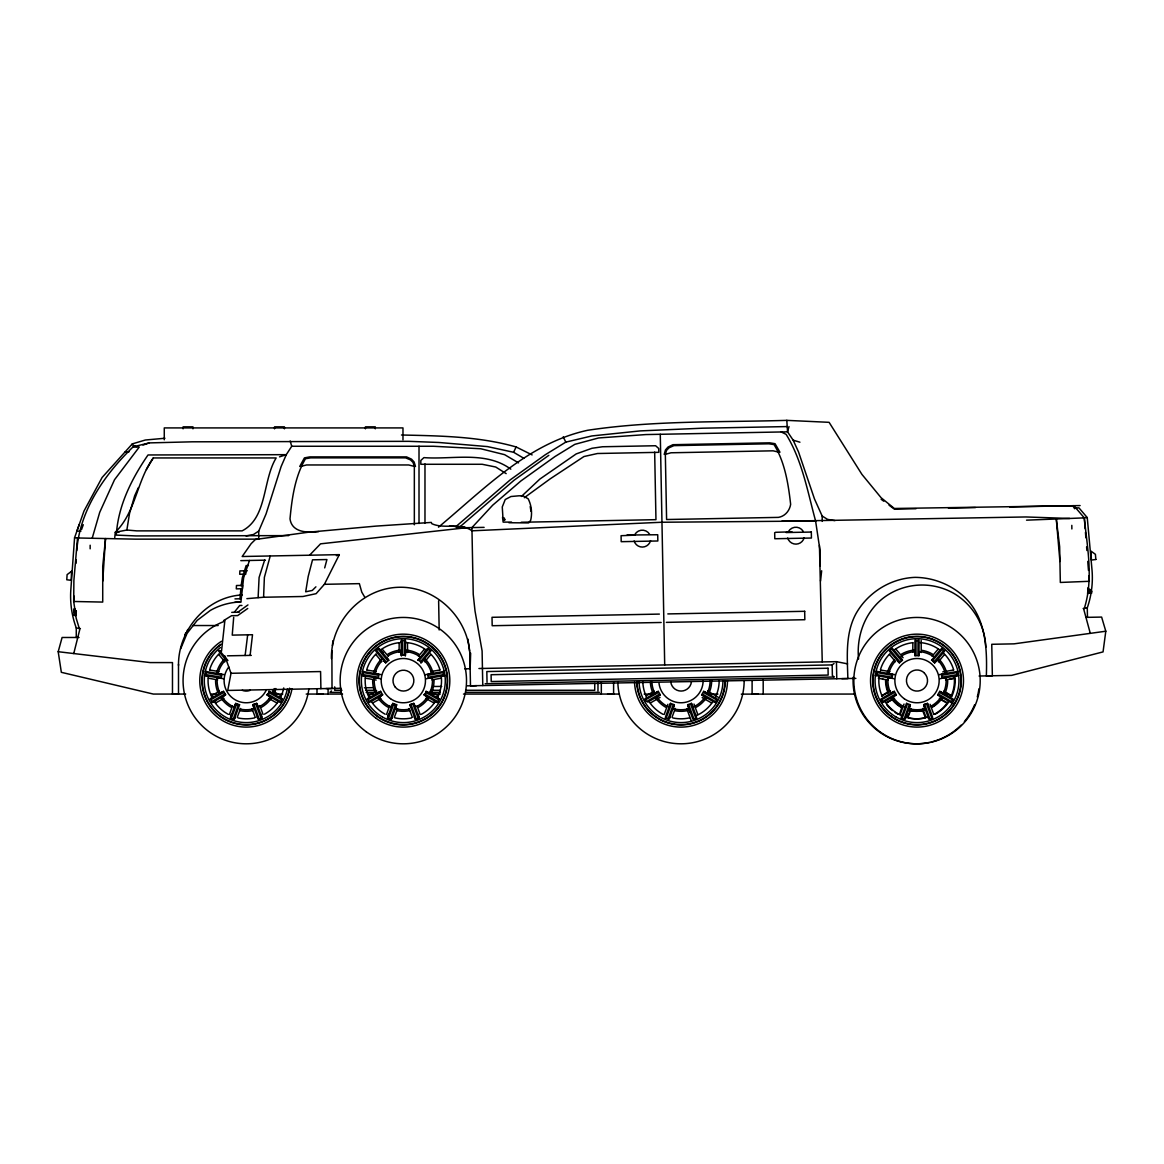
<?xml version="1.0" encoding="UTF-8"?>
<svg xmlns="http://www.w3.org/2000/svg" width="1164" height="1164" viewBox="0 0 1164 1164"><rect width="100%" height="100%" fill="white"/><g stroke="black" fill="none" stroke-linecap="round" stroke-linejoin="round"><path stroke-width="1.5" d="M1088.064 589.435L1089.14 589.784L1088.995 592.345M405.407 655.725L405.407 641.248M914.802 652.989L915.079 655.71L918.949 655.725L919.094 641.248M470.649 653.164L470.154 668.689L464.829 668.907M401.26 641.248L401.26 655.725M914.933 641.248L914.933 655.725M401.027 642.673L401.274 640.113L402.308 640.491L402.366 655.085L401.405 655.71L400.983 651.622M914.948 640.113L915.981 640.491L916.039 655.085M405.683 651.825L405.276 655.725L404.301 655.085L404.359 640.491L405.392 640.113L405.639 642.717M917.974 655.085L918.047 640.491L919.065 640.113M242.563 585.39L242.403 588.751L236.307 588.868L236.467 585.507L241.501 585.419M245.968 570.782L245.793 574.143L239.711 574.259L239.871 570.898L247.335 570.753M407.575 652.538L407.487 643.154M921.248 652.538L921.175 640.389M232.858 706.504A29.129 29.129 0 0 1 222.237 697.134L225.51 694.748L223.575 691.431L219.807 693.104M657.078 697.061L660.264 694.748L658.315 691.431L651.113 694.85M74.03 596.041L73.696 601.482L76.184 618.244L79.705 629.811L73.754 653.542M75.995 563.376L76.213 559.753M76.766 550.674C79.749 510.138 104.615 474.432 133.191 446.801L149.268 442.902L192.162 441.811L408.87 441.331L438.886 442.48L487.469 446.598L513.6 452.272L523.975 458.383M379.26 697.163L382.592 694.763L380.672 691.416L377.063 693.002M892.934 697.163L896.28 694.763L894.359 691.416L890.751 693.002M102.723 581.142L105.531 538.539L102.723 566.33L102.723 602.079L73.696 601.482L73.885 580.545L77.522 537.972L135.3 539.15L258.728 539.15L258.728 531.104L266.061 513.935L281.135 466.517L286.286 454.673L291.728 446.263L290.171 440.981M399.179 643.066L399.092 652.291M912.852 643.066L912.78 652.291M239.959 598.791L240.846 589.13M114.756 537.637L115.28 532.268C136.072 511.985 136.581 480.907 153.284 457.947L276.159 457.947C262.497 480.121 267.502 517.805 242.112 530.871L136.712 530.871L126.861 530.027L115.28 532.268L118.917 532.268M1088.413 592.025L1088.806 590.293M164.939 438.246L145.325 440.021L132.303 443.891L102.097 477.502L83.983 511.069L74.569 537.739L70.931 588.387A92.131 92.131 0 0 0 76.271 627.963L76.271 637.479M331.886 650.603L332.016 688.55L325.993 688.564M332.395 645.671L332.919 640.738M918.949 655.725L919.371 651.825M233.688 617.371L232.233 635.122L252.515 634.729L250.1 655.39M820.547 581.04L821.668 570.767M331.434 658.635C330.663 621.576 361.989 587.849 399.325 587.267C436.66 586.409 469.252 618.913 469.907 655.987M247.67 634.831L245.124 655.492M1090.886 590.701L1090.071 592.229M1087.976 591.341L1088.093 590.41M1089.329 593.378L1089.795 590.526M1090.697 592.258L1091.526 591.618L1091.09 592.243M1091.585 593.334L1091.89 590.876M178.499 665.43C178.034 630.219 206.581 596.579 242.374 594.92M1085.954 617.371L1101.624 617.08L1105.8 631.223L1103.05 651.898L1011.501 675.396L979.084 676.022M438.508 527.161C483.875 489.36 527.903 443.208 587.689 430.273C653.586 420.335 720.4 422.357 786.806 420.364L787.548 431.844L793.15 440.152L798.519 451.908L814.509 499.007L822.162 516.045L822.264 521.385M241.137 585.914L242.316 577.795L246.142 565.588L248.412 565.544M126.861 530.027L129.51 513.528L134.689 495.748L138.4 487.6M280.495 702.663L281.717 699.811L268.971 692.565L268.899 691.416L272.507 693.002M429.763 693.104L426.009 691.431L426.068 692.565L438.799 699.811L437.591 702.663L433.997 701.034M715.249 702.663L717.3 699.113L715.162 697.6M211.47 696.407A38.194 38.194 0 0 1 208.283 676.415L205.752 675.615L206.465 671.584M217.304 677.928L221.233 678.205L221.902 674.407L217.93 673.287M365.336 676.299L362.848 675.615L363.561 671.584M374.211 677.899L378.315 678.205L378.998 674.407L375.215 673.316M877.001 672.923L876.536 675.615L877.249 671.584L879.868 671.788M887.885 677.899L892.002 678.205L892.686 674.407L888.889 673.316M438.115 696.407A38.194 38.194 0 0 0 441.287 676.415L443.819 675.615L443.106 671.584M945.954 677.928L942.011 678.205L942.476 677.142L956.939 674.669L956.779 671.584M224.812 655.885L231.01 673.287L227.737 690.441L340.994 688.273M1088.034 591.923L1088.515 592.68M185.483 633.245L184.756 636.315L187.782 629.506M673.287 708.498L674.232 704.7L670.595 703.391L668.805 707.086M395.906 707.363L396.575 704.7L394.159 703.827M909.244 708.687L910.263 704.7L906.625 703.376M231.33 714.274L230.37 718.013L234.24 719.41L235.375 717.053M388.456 714.216L387.467 718.013L391.337 719.41L392.443 717.082M901.809 715.482L901.14 718.013L905.01 719.41L906.13 717.082M324.698 567.901L326.924 559.549L312.519 559.826L308.184 576.544L305.695 591.792L312.287 590.439L315.91 586.831M270.237 555.97L264.373 577.373L263.588 597.248L246.884 598.66M185.687 694.064L153.328 694.064L61.343 672.326L58.2 651.709L62.099 637.479L79.021 637.479M789.003 426.548L787.548 431.844L645.904 434.565L598.616 437.955L574.841 444.342L554.937 456.579L520.934 480.936L492.692 505.191L471.929 527.598L473.224 594.309L475.028 611.042L482.1 650.938L482.769 685.552M664.207 454.44L665.473 449.93L668.02 447.049L672.938 444.692L769.724 442.829L775.049 443.688L779.953 452.229M229.41 714.521L232.509 705.821M664.164 714.521L667.889 704.322M414.34 524.775L414.34 466.4L413.016 462.399L410.456 459.867L405.596 457.859L310.686 457.859L305.492 458.718C294.928 476.585 291.931 498.439 290.011 518.838C291.888 532.85 307.907 532.865 318.732 531.599M386.535 714.434L389.693 705.588M899.452 714.434L901.955 707.101M900.223 714.434L904.021 704.06M92.189 538.277L99.726 512.306L114.523 479.728L139.229 447.092L133.191 446.801M240.57 708.469L237.252 717.257M387.248 658.14L388.718 660.308L385.75 662.782L383.771 660.876M397.579 708.701L394.32 717.344M665.342 454.338L666.594 450.308L669.096 447.733L673.912 445.637L768.807 443.804L774.016 444.561C784.929 462.224 788.348 484.02 790.647 504.376C789.585 510.807 785.002 516.292 778.41 517.383L666.594 519.522L665.342 454.338L670.988 452.781L773.114 450.817L778.818 452.156M675.309 708.469L672.006 717.257M900.194 657.049L902.391 660.308L899.423 662.782L897.444 660.876M909.521 711.815L910.481 708.701M911.252 708.701L907.993 717.344M1088.98 590.09L1089.373 589.391L1090.115 590.381M237.063 703.827L239.493 704.7L238.358 704.962L233.397 718.697M391.744 718.334L396.72 704.729L395.454 704.962L390.493 718.697M673.112 704.962L668.151 718.697L668.98 719.41L670.115 717.053M909.142 704.962L904.181 718.697M264.606 560.175L259.092 577.475L258.117 597.598M231.461 717.999L236.539 704.307L235.856 703.391L234.051 707.086M388.558 717.999L393.636 704.307L392.952 703.376L391.22 706.897M665.11 718.013L666.215 717.999L671.293 704.307M902.246 717.999L907.323 704.307M230.748 716.922L235.725 703.318M387.845 716.922L392.821 703.318M665.488 716.922L670.464 703.318M901.518 716.922L906.494 703.318M239.624 704.729L234.648 718.334M674.378 704.729L669.402 718.334M910.408 704.729L905.417 718.334M249.474 560.466L243.625 577.781L240.89 602.137L234.808 602.254M1089.068 592.491L1089.839 590.279M1090.144 592.549L1090.915 590.337M79.283 524.397L76.897 531.148L80.956 531.148M81.538 529.547L83.284 524.731M180.667 648.799L187.04 633.42L197.153 620.412L210.349 610.416A64.34 64.253 0 0 1 240.555 602.006M75.238 614.49L74.802 611.58M431.64 673.287L427.683 674.407L428.337 678.205L432.266 677.928M907.236 717.344L909.04 713.372M820.242 565.85L819.951 550.034L815.6 521.006L661.967 522.243L472.002 530.813C460.202 522.258 444.43 529.445 431.844 523.713L431.277 522.418L376.074 526.099L308.445 532.21L255.425 539.47L251.148 543.661L242.185 556.508L339.321 554.646L324.392 584.313L316.113 593.669L302.946 596.492L263.588 597.248M513.6 452.272L516.132 446.961L532.123 454.92M299.715 466.488L304.444 457.874L309.755 456.899L406.556 456.899L411.518 459.154L414.122 462.006L415.475 466.488M375.565 650.909L378.722 648.275L383.276 652.96M889.252 650.909L892.395 648.275M270.324 697.163L266.978 694.763L268.971 692.565M427.246 697.061L424.06 694.748L426.068 692.565M705.064 697.163L701.717 694.763L703.638 691.416L710.753 694.792M940.919 697.061L937.733 694.748L939.683 691.431L946.885 694.85M953.331 699.113L951.454 701.586L938.766 694.239M146.402 469.514L153.284 457.947M74.467 615.319L73.681 610.722M430.738 654.575L424.744 661.821M944.426 654.575L938.417 661.821M253.665 707.363L252.995 704.7L256.618 703.376L258.364 706.897M689.888 712.353L687.735 704.7L691.372 703.376L693.104 706.897M418.4 656.205L424.438 649.192M410.717 707.232L410.077 704.7L413.729 703.391L415.519 707.086M932.088 656.205L938.111 649.192M926.195 703.827L923.765 704.7L927.402 703.391L928.596 705.85M405.829 651.607A29.129 29.129 0 0 1 420.349 656.976L417.963 660.308L419.098 660.439L428.498 649.221L427.945 648.275L425.18 650.967M931.636 660.308L932.786 660.439L942.171 649.221L941.632 648.275M431.102 650.909L430.069 650.531L420.582 661.676L420.917 662.782L422.808 660.977M944.775 650.909L943.742 650.531L934.27 661.676L934.59 662.782L937.442 660.061M234.299 612.308L239.668 605.498L241.937 605.455M430.374 651.796L421.019 662.883M944.062 651.796L934.707 662.883M417.832 660.221L427.188 649.134M931.52 660.221L940.876 649.134M309.58 555.213L320.551 543.835L466.589 527.699M331.434 690.936L329.965 692.333L340.819 692.333M521.414 496.461L539.863 479.073L576.209 453.916L591.996 448.271L602.53 446.758L655.608 445.739L658.737 448.504L658.809 452.33L597.481 453.509L583.964 456.535L550.136 478.884L524.309 497.712M75.136 615.29L74.249 609.427M455.721 526.783L510.298 479.815L545.319 454.717L565.82 442.116L591.85 435.947L640.331 430.898L702.678 428.192L786.922 426.577M261.114 714.216L262.104 718.013L258.248 719.41L257.128 717.082M414.209 717.053L415.33 719.41L419.2 718.013L418.24 714.274M692.987 719.41L696.858 718.013M932.888 718.013L929.018 719.41L927.883 717.053M487.032 682.279L486.828 671.555L832.173 664.92L834.05 663.495M237.82 612.235L247.961 604.916M548.826 455.328L514.139 480.179L458.747 527.845L484.108 527.365M209.927 699.113L213.085 696.872M646.777 697.629L644.667 699.113L646.544 701.586L659.231 694.239M367.024 699.113L370.225 696.843M247.743 608.466L237.645 615.596L231.563 615.712L223.561 620.659L224.856 620.645L221.538 651.04L220.142 651.054M211.441 695.839L219.443 691.154M646.195 695.839L654.197 691.154M368.624 695.781L376.758 691.023M881.526 695.781L888.19 691.78M882.297 695.781L890.431 691.023M258.728 531.104L253.432 534.523L246.07 535.935M380.774 698.444L372.698 702.998M892.308 699.331L886.924 702.372M894.461 698.444L886.371 702.998M223.895 698.327L215.689 702.954M660.046 697.425L650.429 702.954M224.477 694.239L211.804 701.586L211.979 702.663L215.573 701.034M381.574 694.239L368.886 701.586L369.075 702.663M895.247 694.239L882.574 701.586L882.763 702.663M645.511 699.811L658.257 692.565M882.065 701.485L880.697 699.113L881.541 699.811L894.287 692.565M210.917 698.531L223.517 691.285M367.999 698.531L380.613 691.285M645.656 698.531L658.271 691.285M881.686 698.531L894.287 691.285M225.598 694.864L212.983 702.11M382.694 694.864L370.079 702.11M660.337 694.864L647.737 702.11M896.367 694.864L883.767 702.11M223.517 692.565L210.771 699.811L211.804 701.586M380.613 692.565L367.868 699.811L368.886 701.586M504.041 519.828L504.958 519.406M252.995 704.7L255.411 703.827M415.33 719.41L417.92 718.479M410.077 704.7L412.507 703.827M218.468 650.909L219.501 650.531L227.911 660.512M142.983 445.084L149.268 442.902M336.367 555.679L339.321 554.646M279.535 456.855L286.286 454.673L148.017 454.964C131.634 478.811 118.073 505.758 116.298 535.105L135.912 535.935L288.701 535.615M945.328 673.287L941.356 674.407L942.476 677.142M954.96 676.313L957.492 675.615M300.85 466.4L306.525 464.96L408.666 464.96L414.34 466.4M441.171 678.19L431.888 679.907M949.751 679.281L954.087 678.19M954.844 678.19L945.561 679.907M430.665 671.555L439.817 670.028M942.738 671.919L953.491 670.028M428.454 675.251L442.902 672.647M942.142 675.251L956.59 672.647M443.266 674.669L428.803 677.142M786.035 532.545L811.323 532.05M449.58 525.837L459.78 526.972L457.074 527.438L464.974 527.234M425.238 674.683L444.357 671.337M425.966 678.758L445.084 675.411M938.926 674.683L958.03 671.337M939.639 678.758L958.758 675.411M1083.146 608.539L1087.278 607.826A92.131 92.131 0 0 0 1091.09 592.825M456.754 527.452L459.751 526.957M73.856 608.918L74.933 608.772M74.176 609.98L75.093 609.834M73.987 610.62L75.034 610.591M75.005 610.722L75.995 610.591M74.132 611.755L75.471 611.682M75.384 611.682L76.388 611.551M74.161 614.432L75.078 614.301L74.569 611.551M74.118 614.476L76.155 614.359L75.689 611.798M73.885 615.349L75.456 615.218M74.22 615.436L76.3 615.319M1105.8 631.223L1014.048 643.852L991.757 644.289L992.354 675.76L986.345 675.935C987.261 648.304 985.893 617.517 964.534 597.103C951.09 584.634 933.543 577.548 915.18 577.359C890.635 578.246 867.908 592.447 855.904 613.806C845.18 633.769 847.276 656.787 847.858 678.597L841.834 678.656M635.282 535.134L621.081 535.702L621.198 541.682L657.835 540.984L657.718 534.742L627.018 535.047M1074.954 507.999L1078.926 507.839L1087.249 517.587L1091.847 568.163A92.131 92.131 0 0 1 1091.599 589.464M1083.277 517.733L1087.249 517.587M1026.546 520.163L1084.295 517.878C1087.351 548.215 1093.84 579.992 1083.873 609.732L1090.29 633.362M476.498 685.669L470.489 685.902L469.849 652.873M1085.154 528.747L1084.295 517.878L1073.877 505.729L894.345 508.479L881.104 497.726L861.927 474.388L829.103 422.328L786.762 420.364M791.986 531.817L775.631 532.297L774.686 532.748L774.802 538.743L811.439 538.03L811.308 531.788M915.981 508.712L894.359 509.134L889.063 505.191M948.427 508.101L975.461 507.577M1009.712 506.922L1080.105 505.569M511.52 522.069L503.154 522.127L502.528 517.398M521.268 522.258L655.958 519.668L654.663 452.112M240.803 560.641L265.421 560.16M324.392 584.313L359.37 583.644L361.786 592.156L364.885 597.394M234.968 598.893L239.988 598.791M1087.729 589.1L1088.471 588.155L1087.729 588.053M1088.806 589.479L1090.115 589.479M231.723 612.351L239.187 612.206M659.362 614.097L492.023 617.298L492.183 625.723L661.167 622.478M667.816 613.923L804.717 611.304M666.375 622.376L804.833 619.714L804.673 611.304M227.431 655.827L251.308 655.376M231.01 673.287L320.58 671.555L320.915 688.652M478.928 668.514L836.436 661.661L847.581 663.873M485.155 683.719L834.312 677.012L832.376 675.658L832.173 664.92M364.376 687.822L373.368 687.648M432.717 686.513L441.709 686.396M466.88 685.858L855.846 678.379M783.474 521.21L1025.891 516.962L1069.643 518.46M323.025 694.064L317.001 694.122L317.001 689.219M758.128 694.064L752.104 694.181L752.104 681.027M781.801 521.239L815.6 521.006C807.656 491.819 802.141 460.26 786.122 434.361L781.262 431.975M291.728 446.263L433.401 446.263L480.732 448.751L504.623 454.673L518.562 462.879M125.174 451.821L129.059 451.821M74.976 615.349L74.118 610.722M192.758 625.534L218.192 625.534M402.308 640.491L404.359 640.491M915.981 640.491L918.047 640.491M402.366 655.085L404.301 655.085M341.954 690.281L334.679 690.281L334.679 686.862M365.598 690.281L374.692 690.281M431.058 690.281L440.152 690.281M465.615 690.281L594.731 690.281L594.731 683.443M366.136 692.333L375.186 692.333M431.247 692.333L440.298 692.333M465.615 692.333L599.445 692.333M210.8 694.064L216.271 694.064M275.635 694.064L282.823 694.064M306.205 694.064L342.565 694.064M367.635 694.064L373.324 694.122M432.746 694.064L440.283 694.064M463.49 694.064L619.001 694.064M644.187 694.064L651.374 694.122M710.738 694.064L717.926 694.064M741.308 694.122L853.823 694.064M401.493 435.001C439.876 435.874 478.986 436.34 516.132 446.961M613.603 694.122L607.579 694.064L613.603 694.181L613.603 682.613M1073.877 505.729L1072.786 505.714L1074.648 508.741M74.569 537.739L78.541 537.812M508.944 522.738L528.645 522.912L530.682 520.264C532.385 513.164 531.497 505.336 528.194 498.832L522.912 495.748L518.766 495.82L510.967 496.519L505.234 499.516L502.266 506.951L502.935 517.689M880.624 670.057L889.936 671.599M366.951 670.057L376.248 671.599M209.753 670.028L218.919 671.555M58.2 651.709L150.185 662.578L172.476 662.578L172.476 694.064L178.499 694.122L178.499 664.251M882.574 679.252L888.219 679.863M376.161 680.067L365.409 678.176M217.683 679.907L208.4 678.19M891.551 677.142L877.089 674.669M377.878 677.142L363.401 674.669M220.782 677.142L206.304 674.669M1089.242 590.323L1090.028 590.454M1088.413 593.48L1087.438 593.102M877.438 672.647L891.886 675.251M363.765 672.647L378.213 675.251M206.668 672.647L221.116 675.251M76.271 627.963L80.403 628.589M834.923 520.628L827.517 519.362L822.162 516.045M875.997 671.337L895.101 674.683M875.27 675.411L894.389 678.758M362.31 671.337L381.428 674.683M361.597 675.411L380.701 678.758M205.213 671.337L224.332 674.683M204.5 675.411L223.604 678.758M878.325 678.176L883.331 679.252M793.15 440.152L799.93 442.204M666.215 717.999L668.151 718.697M393.636 704.307L395.454 704.962M388.747 718.479L391.337 719.41M236.539 704.307L238.358 704.962M136.246 446.656L132.303 444.793L132.303 443.891M711.626 702.998L702.168 697.571M276.872 702.998L268.797 698.444M947.569 702.954L939.348 698.327M946.798 702.954L939.988 699.229M433.896 702.954L425.675 698.327M943.815 691.154L951.803 695.839M944.499 691.896L951.046 695.839M707.567 691.023L718.101 697.163M430.127 691.154L438.13 695.839M272.812 691.023L280.961 695.781M939.741 692.565L952.487 699.811M703.711 692.565L716.457 699.811M715.423 701.586L702.75 694.239M437.78 701.586L425.093 694.239M280.684 701.586L267.996 694.239M714.245 702.11L701.63 694.864M436.587 702.11L423.972 694.864M279.491 702.11L266.876 694.864M939.741 691.285L952.341 698.531M703.711 691.285L716.311 698.531M426.053 691.285L438.668 698.531M268.957 691.285L281.572 698.531M75.951 615.436L75.5 613.501M953.418 703.914L937.66 694.864M506.165 473.632L495.733 467.026L482.158 464.276L420.83 464.276L420.83 460.449L423.914 457.627C452.563 459.751 485.752 450.672 510.807 469.165M279.345 696.843L282.561 699.113M436.5 696.872L439.643 699.113M881.133 499.269L883.782 501.233M942.171 649.221L943.742 650.531M932.786 660.439L934.27 661.676M428.498 649.221L430.069 650.531M419.098 660.439L420.582 661.676M932.626 661.123L934.59 662.782M895.974 649.265L903.104 657.718M382.301 649.265L388.427 656.409M895.451 661.632L889.543 654.503M381.777 661.632L375.87 654.503M224.841 661.821L218.832 654.575M899.757 661.676L890.285 650.531M386.084 661.676L376.598 650.531M891.857 649.221L901.242 660.439M378.184 649.221L387.568 660.439M893.152 649.134L902.507 660.221M379.479 649.134L388.834 660.221M899.321 662.883L889.965 651.796M385.648 662.883L376.292 651.796M226.122 660.177L219.196 651.796M74.933 610.489L75.005 612.162M224.215 692.536L225.51 694.748M881.541 699.811L882.574 701.586M563.201 436.849L565.82 442.116M255.251 717.344L252.006 708.701M925.991 717.257L922.688 708.469M925.235 717.257L922.412 710.04M412.318 717.257L409.015 708.469M930.109 704.322L933.834 714.521M693.991 704.06L697.789 714.434M417.061 705.821L420.16 714.521M259.878 705.588L263.035 714.434M926.704 704.307L931.782 717.999M690.674 704.307L695.766 717.999M413.031 704.307L418.109 717.999M255.935 704.307L261.012 717.999M929.847 718.697L924.885 704.962M693.831 718.697L688.855 704.962M416.174 718.697L411.212 704.962M259.077 718.697L254.116 704.962M928.596 718.334L923.619 704.729M692.58 718.334L687.604 704.729M414.922 718.334L409.946 704.729M257.826 718.334L252.85 704.729M927.533 703.318L932.51 716.922M691.503 703.318L696.479 716.922M413.846 703.318L418.836 716.922M256.749 703.318L261.74 716.922M691.241 720.749L686.745 708.701M75.791 610.838L76.227 612.904M924.071 705.966L924.711 708.498M941.574 675.673L942.011 678.205M530.217 506.5L530.944 511.287M985.792 647.257C985.05 624.835 972.449 603.854 952.88 592.854A64.34 64.253 -1.1 0 0 889.18 594.077C866.845 607.346 856.049 633.74 858.566 659.042M74.525 610.591L74.656 611.551M467.87 639.007L469.601 651.142M504.303 517.951L504.638 520.41M1059.924 561.514L1056.301 518.984L1059.647 546.716L1060.331 582.451L1089.344 581.302L1088.907 575.874M1085.445 532.37L1085.881 537.812M1086.594 546.876L1086.885 550.499M1087.758 561.368L1088.471 570.433M819.441 545.436L822.25 661.923M1087.278 607.826L1087.467 617.342M1071.811 525.357L1071.869 528.951M836.436 661.661L836.771 678.758M660.279 434.288L664.702 664.95M438.624 600.915L439.177 629.986M763.191 678.67L763.191 694.064M601.322 682.148L601.322 694.122M597.976 682.002L597.976 690.936M424.976 463.97L424.976 523.029M419.011 446.263L419.011 523.524M402.977 439.803L402.977 427.916L164.27 427.916L164.27 439.803M375.274 428.818L375.274 426.839L365.423 426.839L365.423 428.818M328.088 688.942L328.088 694.122M284.409 428.818L284.409 426.839L274.544 426.839L274.544 428.818M192.962 428.818L192.962 426.839L183.097 426.839L183.097 428.818M90.152 545.218L90.152 548.811M719.177 680.634A38.194 38.194 0 0 1 715.802 696.319M712.572 702.081A38.194 38.194 0 0 1 696.014 715.744M689.452 717.868A38.194 38.194 0 0 1 672.763 717.926M663.043 714.332A38.194 38.194 0 0 1 649.468 702.198M646.209 696.407A38.194 38.194 0 0 1 642.819 682.017M711.684 680.62A30.686 30.686 0 0 1 709.662 691.562M705.864 698.589A30.686 30.686 0 0 1 696.392 707.174M688.972 710.258A30.686 30.686 0 0 1 674.567 710.637M665.575 707.174A30.686 30.686 0 0 1 656.118 698.589M652.931 693.06A30.686 30.686 0 0 1 650.341 682.22M744.16 680.634A63.176 63.176 0 0 1 681.813 743.796A63.176 63.176 0 0 1 617.837 682.279M710.127 680.634A29.129 29.129 0 0 1 707.392 692.944M704.526 697.803A29.129 29.129 0 0 1 693.729 706.824M688.39 708.803A29.129 29.129 0 0 1 672.894 708.614M667.612 706.504A29.129 29.129 0 0 1 656.976 697.134M654.896 693.584A29.129 29.129 0 0 1 651.898 682.162M703.129 680.634A22.145 22.145 0 0 1 682.031 702.75A22.145 22.145 0 0 1 658.94 682.73M722.946 680.634A41.948 41.948 0 0 1 681.697 722.582A41.948 41.948 0 0 1 639.065 682.031M725.274 680.634A44.276 44.276 0 0 1 681.784 724.91A44.276 44.276 0 0 1 636.737 682.235M724.954 680.634A43.97 43.97 0 0 1 681.755 724.59A43.97 43.97 0 0 1 637.043 682.162M727.471 680.634A46.487 46.487 0 0 1 681.798 727.107A46.487 46.487 0 0 1 634.54 682.25M691.416 681.988A10.418 10.418 0 0 1 670.755 681.988M283.725 687.939A38.194 38.194 0 0 1 281.048 696.319M277.832 702.081A38.194 38.194 0 0 1 264.461 714.187M254.712 717.868A38.194 38.194 0 0 1 238.009 717.926M228.29 714.332A38.194 38.194 0 0 1 214.729 702.198M209.578 669.955A38.194 38.194 0 0 1 219.021 653.848M275.897 688.535A30.686 30.686 0 0 1 274.297 693.06M271.125 698.589A30.686 30.686 0 0 1 261.653 707.174M252.661 710.637A30.686 30.686 0 0 1 239.813 710.637M230.836 707.174A30.686 30.686 0 0 1 221.364 698.589M218.177 693.06A30.686 30.686 0 0 1 215.558 680.62M216.591 672.719A30.686 30.686 0 0 1 224.477 658.984M308.882 688.826A63.176 63.176 0 0 1 248.529 743.767A63.176 63.176 0 0 1 184.349 693.322A63.176 63.176 0 0 1 223.488 621.692M274.268 688.593A29.129 29.129 0 0 1 272.638 692.944M270.572 696.639A29.129 29.129 0 0 1 257.68 707.421M253.65 708.803A29.129 29.129 0 0 1 239.959 709.08M220.142 693.584A29.129 29.129 0 0 1 217.188 678.51M218.134 672.952A29.129 29.129 0 0 1 225.481 660.192M266.25 690.107A22.145 22.145 0 0 1 234.619 699.477A22.145 22.145 0 0 1 228.799 666.987M287.348 689.03A41.948 41.948 0 0 1 224.114 716.267A41.948 41.948 0 0 1 220.476 647.519M289.807 688.535A44.276 44.276 0 0 1 222.222 717.824A44.276 44.276 0 0 1 221.102 644.172M289.545 688.215A43.97 43.97 0 0 1 223.008 717.955A43.97 43.97 0 0 1 220.302 645.132M292.019 688.652A46.487 46.487 0 0 1 220.316 719.207A46.487 46.487 0 0 1 221.509 641.277M250.26 690.296A10.549 10.549 0 0 1 242.214 690.296M804.149 537.695A8.512 8.454 -1.1 0 1 787.708 538.015M788.435 531.584A8.512 8.454 -1.1 0 1 803.175 531.293M650.56 540.649A8.512 8.454 -1.1 0 1 634.118 540.954M634.846 534.523A8.512 8.454 -1.1 0 1 649.585 534.247M432.397 678.51A29.129 29.129 0 0 1 429.429 693.584M427.334 697.134A29.129 29.129 0 0 1 416.712 706.504M409.612 709.08A29.129 29.129 0 0 1 395.92 708.803M391.89 707.421A29.129 29.129 0 0 1 378.998 696.639M376.932 692.944A29.129 29.129 0 0 1 374.342 677.812M375.419 672.283A29.129 29.129 0 0 1 381.588 661.254M388.092 655.798A29.129 29.129 0 0 1 400.183 651.665M424.089 660.192A29.129 29.129 0 0 1 431.437 672.952M434.841 702.198A38.194 38.194 0 0 1 421.281 714.332M411.561 717.926A38.194 38.194 0 0 1 394.858 717.868M385.109 714.187A38.194 38.194 0 0 1 371.752 702.081M368.522 696.319A38.194 38.194 0 0 1 365.38 676.473M366.704 669.838A38.194 38.194 0 0 1 376.045 653.921M381.05 649.628A38.194 38.194 0 0 1 399.296 642.659M406.425 642.572A38.194 38.194 0 0 1 425.835 649.774M430.549 653.848A38.194 38.194 0 0 1 440.007 669.955M434.027 680.62A30.686 30.686 0 0 1 431.393 693.06M428.207 698.589A30.686 30.686 0 0 1 418.734 707.174M409.757 710.637A30.686 30.686 0 0 1 396.909 710.637M387.918 707.174A30.686 30.686 0 0 1 378.446 698.589M375.274 693.06A30.686 30.686 0 0 1 372.64 680.62M373.673 672.719A30.686 30.686 0 0 1 381.574 658.984M387.918 654.081A30.686 30.686 0 0 1 400.11 650.109M406.556 650.109A30.686 30.686 0 0 1 418.734 654.081M425.093 658.984A30.686 30.686 0 0 1 432.979 672.719M946.07 678.51A29.129 29.129 0 0 1 943.116 693.584M941.021 697.134A29.129 29.129 0 0 1 930.385 706.504M925.104 708.614A29.129 29.129 0 0 1 909.608 708.803M905.563 707.421A29.129 29.129 0 0 1 893.486 697.803M890.606 692.944A29.129 29.129 0 0 1 888.016 677.812M889.107 672.283A29.129 29.129 0 0 1 895.261 661.254M901.78 655.798A29.129 29.129 0 0 1 913.856 651.665M919.502 651.607A29.129 29.129 0 0 1 934.023 656.976M938.286 660.73A29.129 29.129 0 0 1 945.124 672.952M955.091 677.812A38.194 38.194 0 0 1 951.788 696.407M948.529 702.198A38.194 38.194 0 0 1 934.954 714.332M925.235 717.926A38.194 38.194 0 0 1 908.546 717.868M901.984 715.744A38.194 38.194 0 0 1 885.426 702.081M882.196 696.319A38.194 38.194 0 0 1 879.053 676.473M880.377 669.838A38.194 38.194 0 0 1 889.718 653.921M894.723 649.628A38.194 38.194 0 0 1 912.983 642.659M920.113 642.572A38.194 38.194 0 0 1 939.508 649.774M943.058 652.698A38.194 38.194 0 0 1 953.68 669.955M947.7 680.62A30.686 30.686 0 0 1 945.066 693.06M941.894 698.589A30.686 30.686 0 0 1 932.422 707.174M923.43 710.637A30.686 30.686 0 0 1 909.026 710.258M901.605 707.174A30.686 30.686 0 0 1 892.133 698.589M888.336 691.562A30.686 30.686 0 0 1 886.313 680.62M887.361 672.719A30.686 30.686 0 0 1 894.156 660.148M901.605 654.081A30.686 30.686 0 0 1 913.784 650.109M921.844 650.312A30.686 30.686 0 0 1 932.422 654.081M938.766 658.984A30.686 30.686 0 0 1 946.667 672.719M924.449 673.039A10.549 10.549 0 0 0 909.535 673.083A10.549 10.549 0 0 0 909.535 687.982A10.549 10.549 0 0 0 924.449 688.026A10.418 10.418 0 0 0 924.449 673.229M954.335 677.812A38.194 38.194 0 0 1 951.017 696.407M947.758 702.198A38.194 38.194 0 0 1 934.197 714.332M927.984 716.966A38.194 38.194 0 0 1 907.774 717.868M898.026 714.187A38.194 38.194 0 0 1 895.131 712.455M892.526 710.564A38.194 38.194 0 0 1 886.822 704.977M941.123 698.589A30.686 30.686 0 0 1 931.651 707.174M924.231 710.258A30.686 30.686 0 0 1 909.826 710.637M900.834 707.174A30.686 30.686 0 0 1 891.362 698.589M888.19 693.06A30.686 30.686 0 0 1 885.557 680.62M978.895 688.826A63.176 63.176 0 0 1 977.294 696.901M974.661 704.686A63.176 63.176 0 0 1 964.389 721.534M961.057 725.172A63.176 63.176 0 0 1 931.069 742.05M929.454 742.414A63.176 63.176 0 0 1 853.154 677.332M71.542 571.291L71.208 580.312L66.77 579.774L67.105 574.638L71.542 571.291M1095.848 559.462L1091.425 560.088L1090.915 551.067L1095.411 554.326L1095.848 559.462M828.026 668.238L491.092 674.713L491.223 681.537L828.157 675.076L828.026 668.238M390.493 698.676A22.145 22.145 0 0 0 425.369 682.73A22.145 22.145 0 0 0 394.13 660.497A22.145 22.145 0 0 0 390.493 698.676M382.359 716.966A41.948 41.948 0 0 0 445.288 680.634A41.948 41.948 0 0 0 382.359 644.303A41.948 41.948 0 0 0 382.359 716.966M375.87 715.365A44.276 44.276 0 0 0 447.151 687.051A44.276 44.276 0 0 0 386.986 639.473A44.276 44.276 0 0 0 375.87 715.365M377.514 716.224A43.97 43.97 0 0 0 447.063 685.203A43.97 43.97 0 0 0 385.429 640.476A43.97 43.97 0 0 0 377.514 716.224M366.224 731.763A63.176 63.176 0 0 0 466.167 687.197A63.176 63.176 0 0 0 377.602 622.929A63.176 63.176 0 0 0 366.224 731.763M376.03 718.246A46.487 46.487 0 0 0 449.566 685.465A46.487 46.487 0 0 0 384.411 638.178A46.487 46.487 0 0 0 376.03 718.246M395.149 686.964A10.418 10.418 0 0 0 413.045 684.636A10.418 10.418 0 0 0 402.089 670.289A10.418 10.418 0 0 0 395.149 686.964M904.181 698.676A22.145 22.145 0 0 0 939.057 682.73A22.145 22.145 0 0 0 907.804 660.497A22.145 22.145 0 0 0 904.181 698.676M896.033 716.966A41.948 41.948 0 0 0 958.961 680.634A41.948 41.948 0 0 0 896.033 644.303A41.948 41.948 0 0 0 896.033 716.966M889.543 715.365A44.276 44.276 0 0 0 960.824 687.051A44.276 44.276 0 0 0 900.66 639.473A44.276 44.276 0 0 0 889.543 715.365M891.188 716.224A43.97 43.97 0 0 0 960.751 685.203A43.97 43.97 0 0 0 899.103 640.476A43.97 43.97 0 0 0 891.188 716.224M879.911 731.763A63.176 63.176 0 0 0 979.855 687.197A63.176 63.176 0 0 0 891.289 622.929A63.176 63.176 0 0 0 879.911 731.763M889.718 718.246A46.487 46.487 0 0 0 963.239 685.465A46.487 46.487 0 0 0 898.084 638.178A46.487 46.487 0 0 0 889.718 718.246"/></g></svg>
